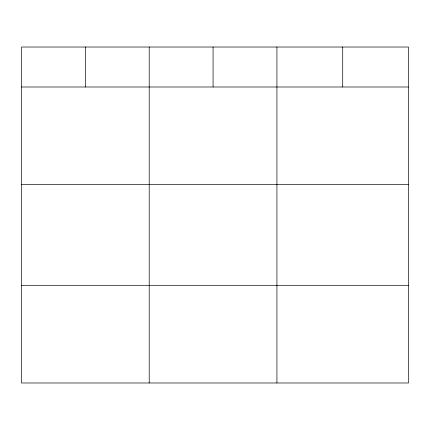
<?xml version="1.0" encoding="UTF-8"?>
<svg xmlns="http://www.w3.org/2000/svg" width="430" height="430" viewBox="0 0 430 430"><rect width="100%" height="100%" fill="white"/><g stroke="black" fill="none" stroke-linecap="round" stroke-linejoin="round"><path stroke-width="0.64" d="M408.5 86.994L408.5 382.979L21.5 382.979L21.5 47.02L408.5 47.02L408.5 86.994L21.5 86.994M21.5 184.669L408.5 184.669M21.5 285.305L408.5 285.305M342.71 47.02L342.71 86.994M276.92 47.02L276.92 382.979M213.065 47.02L213.065 86.994M149.21 47.02L149.21 382.979M85.355 47.02L85.355 86.994"/></g></svg>
